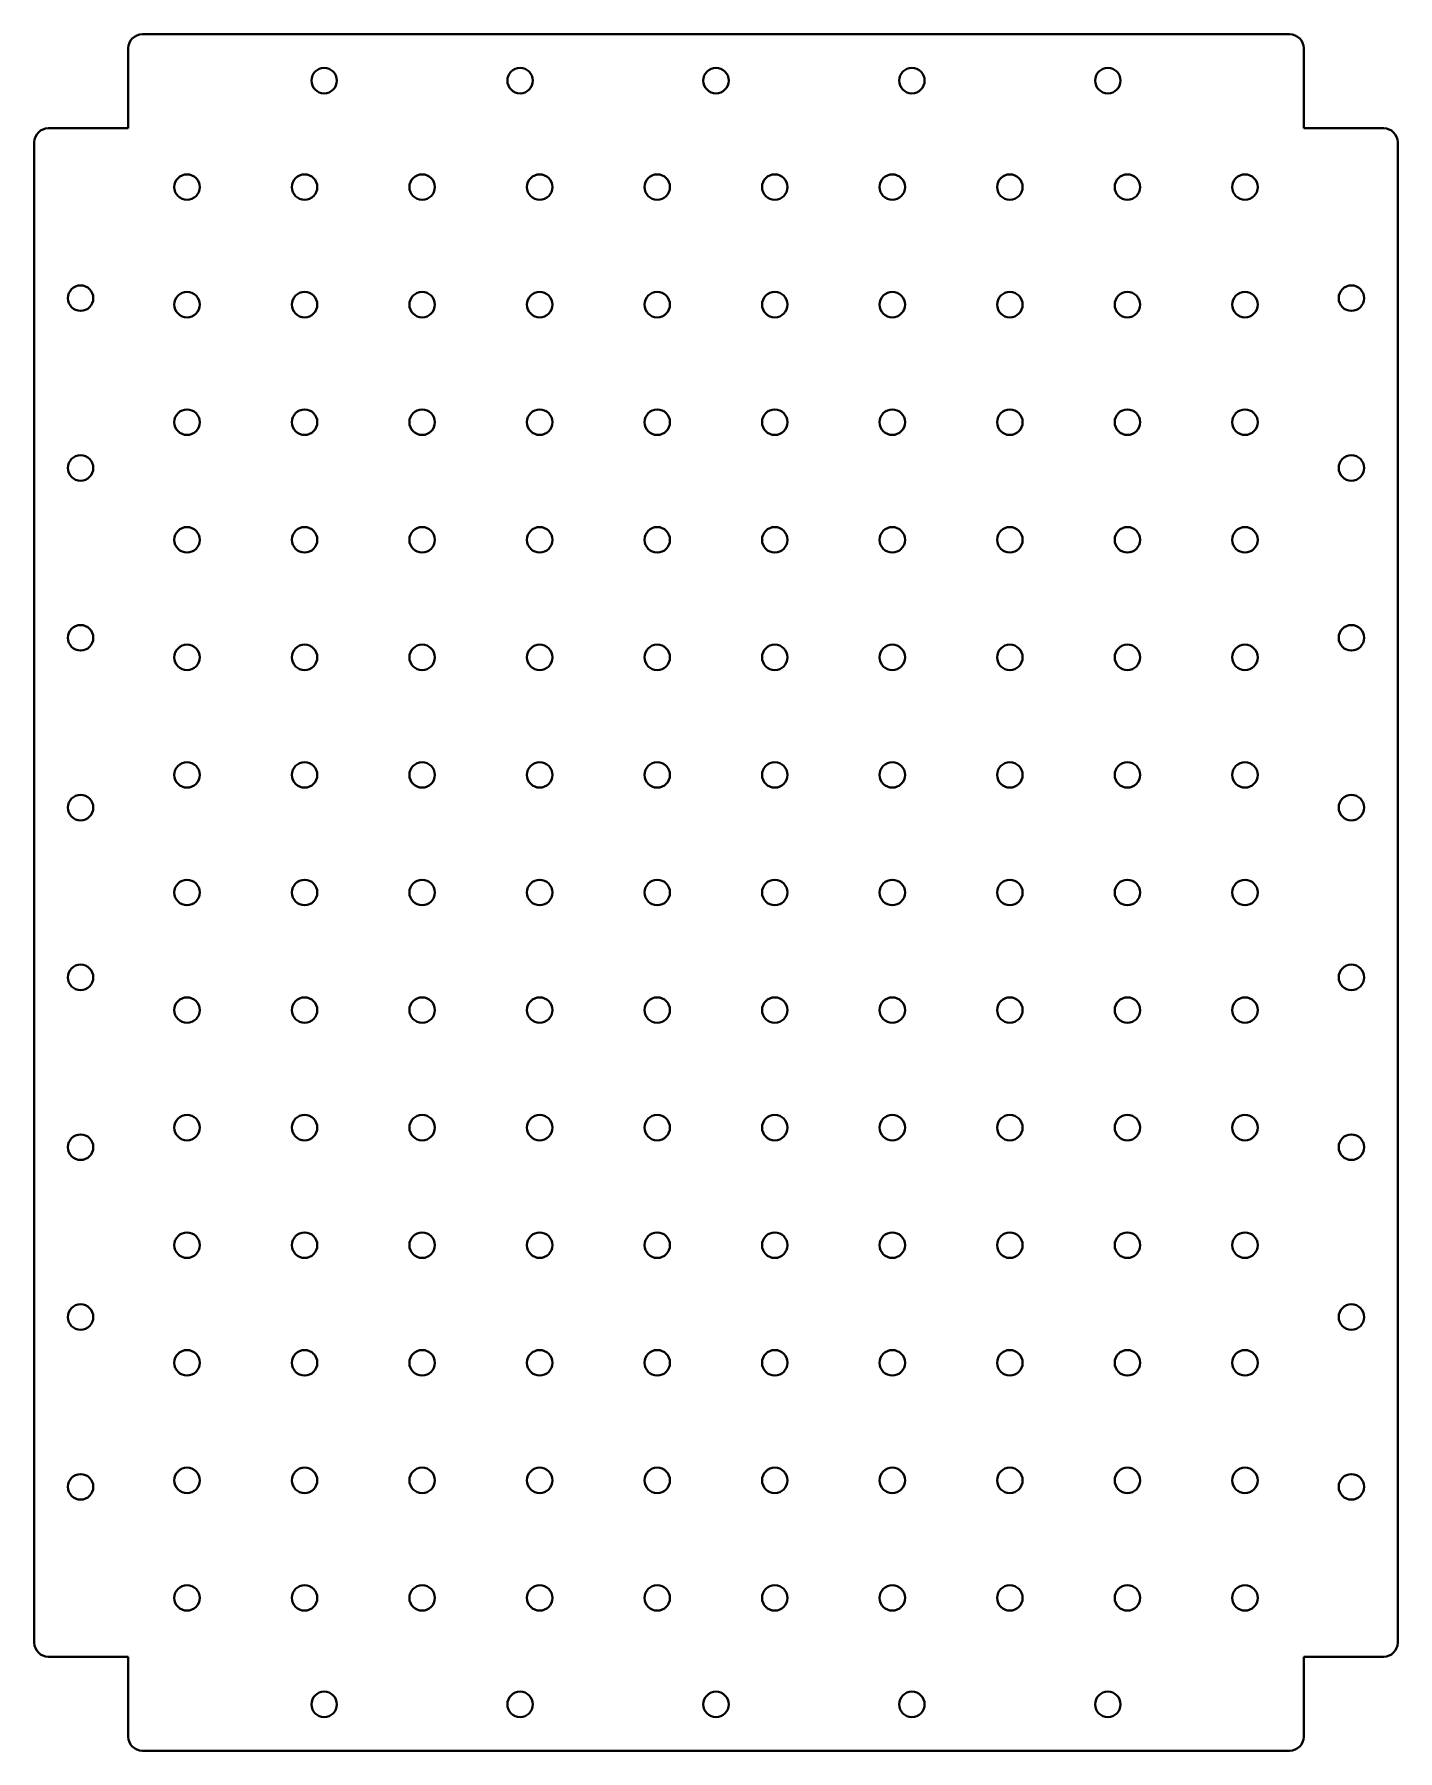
# Model space of a CAD drawing. Header units: millimetres. Extents: x -274 to 20, y -351 to 20.
import ezdxf

# ---------------------------------------------------------------- set-up
doc = ezdxf.new("R2010")
doc.units = ezdxf.units.MM
doc.layers.add('Visible', color=7, linetype='Continuous', lineweight=40)

msp = doc.modelspace()

# ---------------------------------------------------------------- linework, layer by layer
at = {"layer": 'Visible'}
for p, q in [((-251, 20.3), (-3, 20.3)), ((-254, 0.3), (-254, 17.3)), ((0, 0.3), (0, 17.3)), ((-254, 0), (-254, 0.3)), ((0, 0), (0, 0.3)), ((0, 0), (0.3, 0)), ((0.3, 0), (17.3, 0)), ((-274.3, -3), (-274.3, -327.2)), ((-254.3, 0), (-271.3, 0)), ((-254, 0), (-254.3, 0)), ((20.3, -3), (20.3, -327.2)), ((-254.3, -330.2), (-271.3, -330.2)), ((-254, -330.2), (-254.3, -330.2)), ((-254, -330.5), (-254, -330.2)), ((-254, -330.5), (-254, -347.5)), ((0.3, -330.2), (0, -330.2)), ((0, -330.2), (0, -330.5)), ((0, -330.5), (0, -347.5)), ((0.3, -330.2), (17.3, -330.2)), ((-251, -350.5), (-3, -350.5))]:
    msp.add_line(p, q, dxfattribs=at)
for centre in [(-211.67, 10.3), (-169.33, 10.3), (-127, 10.3), (-84.67, 10.3), (-42.33, 10.3), (-241.3, -12.7), (-215.9, -12.7), (-190.5, -12.7), (-165.1, -12.7), (-139.7, -12.7), (-114.3, -12.7), (-88.9, -12.7), (-63.5, -12.7), (-38.1, -12.7), (-12.7, -12.7), (-264.3, -36.69), (-241.3, -38.1), (-215.9, -38.1), (-190.5, -38.1), (-165.1, -38.1), (-139.7, -38.1), (-114.3, -38.1), (-88.9, -38.1), (-63.5, -38.1), (-38.1, -38.1), (-12.7, -38.1), (10.3, -36.69), (-241.3, -63.5), (-215.9, -63.5), (-190.5, -63.5), (-165.1, -63.5), (-139.7, -63.5), (-114.3, -63.5), (-88.9, -63.5), (-63.5, -63.5), (-38.1, -63.5), (-12.7, -63.5), (-264.3, -73.38), (10.3, -73.38), (-241.3, -88.9), (-215.9, -88.9), (-190.5, -88.9), (-165.1, -88.9), (-139.7, -88.9), (-114.3, -88.9), (-88.9, -88.9), (-63.5, -88.9), (-38.1, -88.9), (-12.7, -88.9), (-264.3, -110.07), (10.3, -110.07), (-241.3, -114.3), (-215.9, -114.3), (-190.5, -114.3), (-165.1, -114.3), (-139.7, -114.3), (-114.3, -114.3), (-88.9, -114.3), (-63.5, -114.3), (-38.1, -114.3), (-12.7, -114.3), (-241.3, -139.7), (-215.9, -139.7), (-190.5, -139.7), (-165.1, -139.7), (-139.7, -139.7), (-114.3, -139.7), (-88.9, -139.7), (-63.5, -139.7), (-38.1, -139.7), (-12.7, -139.7), (-264.3, -146.76), (10.3, -146.76), (-241.3, -165.1), (-215.9, -165.1), (-190.5, -165.1), (-165.1, -165.1), (-139.7, -165.1), (-114.3, -165.1), (-88.9, -165.1), (-63.5, -165.1), (-38.1, -165.1), (-12.7, -165.1), (-264.3, -183.44), (10.3, -183.44), (-241.3, -190.5), (-215.9, -190.5), (-190.5, -190.5), (-165.1, -190.5), (-139.7, -190.5), (-114.3, -190.5), (-88.9, -190.5), (-63.5, -190.5), (-38.1, -190.5), (-12.7, -190.5), (-241.3, -215.9), (-215.9, -215.9), (-190.5, -215.9), (-165.1, -215.9), (-139.7, -215.9), (-114.3, -215.9), (-88.9, -215.9), (-63.5, -215.9), (-38.1, -215.9), (-12.7, -215.9), (-264.3, -220.13), (10.3, -220.13), (-241.3, -241.3), (-215.9, -241.3), (-190.5, -241.3), (-165.1, -241.3), (-139.7, -241.3), (-114.3, -241.3), (-88.9, -241.3), (-63.5, -241.3), (-38.1, -241.3), (-12.7, -241.3), (-264.3, -256.82), (10.3, -256.82), (-241.3, -266.7), (-215.9, -266.7), (-190.5, -266.7), (-165.1, -266.7), (-139.7, -266.7), (-114.3, -266.7), (-88.9, -266.7), (-63.5, -266.7), (-38.1, -266.7), (-12.7, -266.7), (-264.3, -293.51), (-241.3, -292.1), (-215.9, -292.1), (-190.5, -292.1), (-165.1, -292.1), (-139.7, -292.1), (-114.3, -292.1), (-88.9, -292.1), (-63.5, -292.1), (-38.1, -292.1), (-12.7, -292.1), (10.3, -293.51), (-241.3, -317.5), (-215.9, -317.5), (-190.5, -317.5), (-165.1, -317.5), (-139.7, -317.5), (-114.3, -317.5), (-88.9, -317.5), (-63.5, -317.5), (-38.1, -317.5), (-12.7, -317.5), (-211.67, -340.5), (-169.33, -340.5), (-127, -340.5), (-84.67, -340.5), (-42.33, -340.5)]:
    msp.add_circle(centre, 2.75, dxfattribs=at)
for centre, start, end in [((-251, 17.3), 90, 180), ((-3, 17.3), 0, 90), ((-271.3, -3), 90, 180), ((17.3, -3), 0, 90), ((-271.3, -327.2), 180, 270), ((17.3, -327.2), 270, 0), ((-251, -347.5), 180, 270), ((-3, -347.5), 270, 0)]:
    msp.add_arc(centre, 3, start, end, dxfattribs=at)

doc.saveas('drawing.dxf')
